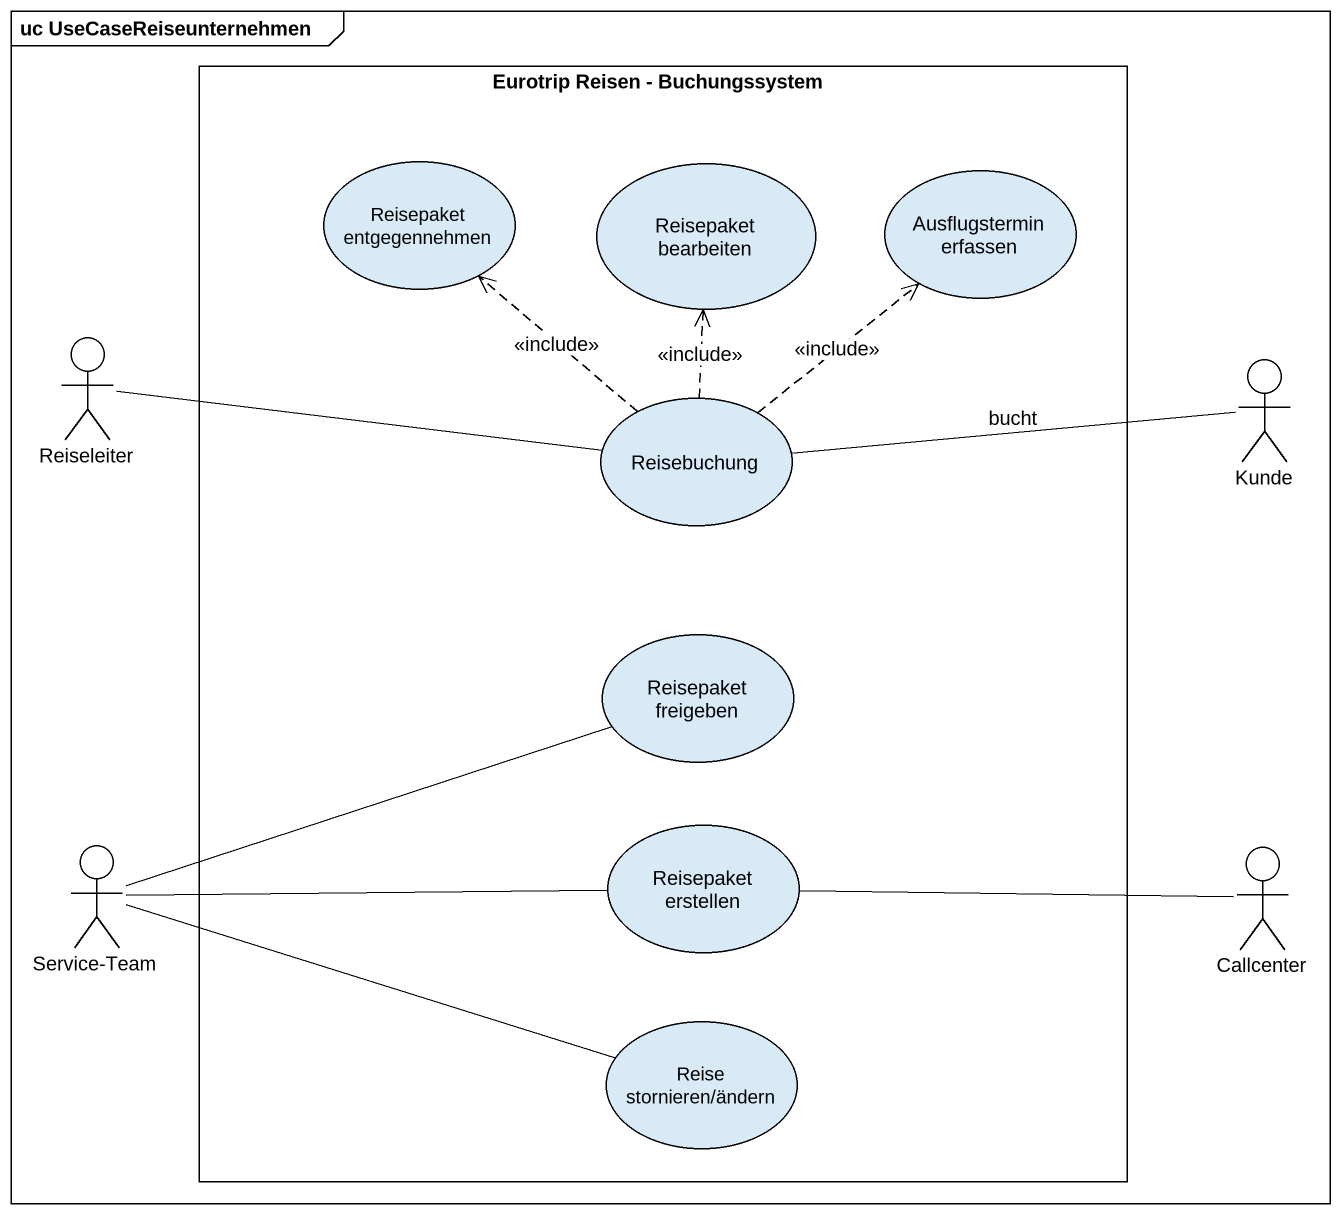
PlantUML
@startuml
mainframe uc UseCaseReiseunternehmen
rectangle "Eurotrip Reisen - Buchungssystem" as Eurotrip_Reisen {
  usecase "Reisepaket entgegennehmen" as Reisepaket_entgegennehmen
  usecase "Reisepaket bearbeiten" as Reisepaket_bearbeiten
  usecase "Ausflugstermin erfassen" as Ausflugstermin_erfassen
  usecase Reisebuchung
  usecase "Reisepaket freigeben" as Reisepaket_freigeben
  usecase "Reisepaket erstellen" as Reisepaket_erstellen
  usecase "Reise stornieren/ändern" as Reise_stornieren_ändern
}
actor Reiseleiter
actor Kunde
actor "Service-Team" as Service_Team
actor Callcenter
Reiseleiter -right- Reisebuchung
Reisebuchung .up.> Reisepaket_entgegennehmen : <<include>>
Reisebuchung .up.> Reisepaket_bearbeiten : <<include>>
Reisebuchung .up.> Ausflugstermin_erfassen : <<include>>
Kunde -left- Reisebuchung : bucht
Service_Team -right- Reisepaket_freigeben
Service_Team -right- Reisepaket_erstellen
Service_Team -right- Reise_stornieren_ändern
Callcenter -left- Reisepaket_erstellen
@enduml
